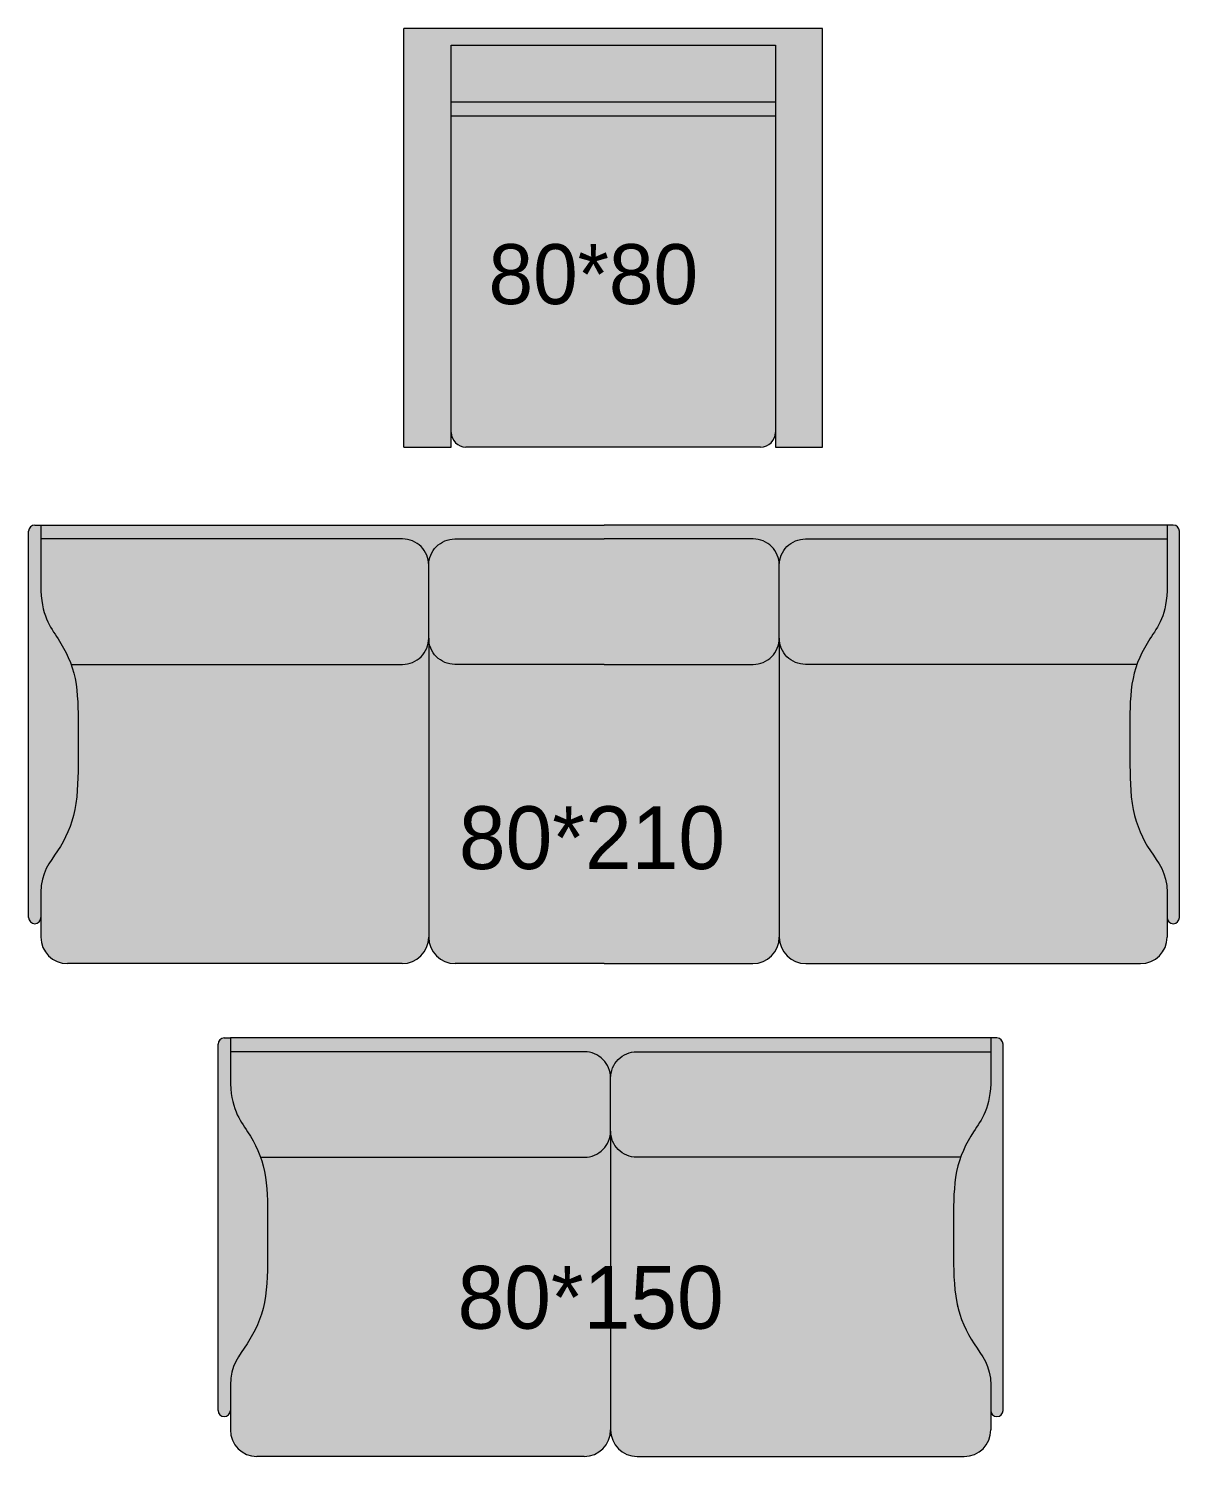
# Model space of a CAD drawing. Header units: millimetres. Extents: x -14819 to 43195, y -10328 to 20814.
# Drawn here: x 33333.5 to 33553.4, y 7501.3 to 7774.2 of the extents above; entities that cross this region are included whole.
import ezdxf

# ---------------------------------------------------------------- set-up
doc = ezdxf.new("R2010")
doc.units = ezdxf.units.MM
doc.layers.add('DV_Furnitures', color=250, linetype='Continuous', lineweight=5)
doc.layers.add('DV_Hatch Living', color=43, linetype='Continuous', lineweight=5)
doc.layers.add('DV_Text block', color=20, linetype='Continuous')
doc.styles.get("Standard").update_dxf_attribs({"font": 'arial.ttf'})

# ---------------------------------------------------------------- blocks, each defined once
blk = doc.blocks.new('*U1064')
at = {"layer": 'DV_Hatch Living', "transparency": 33554579}
h = blk.add_hatch(color=256, dxfattribs=at)
h.dxf.hatch_style = 1
h.paths.add_polyline_path([(30.97, -16.7), (-30.97, -16.7), (-30.97, -77.19, 0.414214), (-28.16, -80), (28.16, -80, 0.414214), (30.97, -77.19)])
h.paths.add_polyline_path([(40, 0), (-40, 0), (-40, -80), (-30.97, -80), (-30.97, -3.2), (30.97, -3.2), (30.97, -80), (40, -80)])
h.paths.add_polyline_path([(30.97, -3.2), (-30.97, -3.2), (-30.97, -14), (30.97, -14)], flags=17)
h.paths.add_polyline_path([(30.97, -14), (-30.97, -14), (-30.97, -16.7), (30.97, -16.7)], flags=17)
at = {"color": 18, "lineweight": 5, "true_color": 0x000000}
for p, q in [((40, 0), (-40, 0)), ((40, -80), (40, 0)), ((-40, -80), (-40, 0)), ((-30.97, -80), (-30.97, -3.2)), ((-30.97, -3.2), (30.97, -3.2)), ((30.97, -3.2), (30.97, -80)), ((-30.97, -14), (30.97, -14)), ((-30.97, -16.7), (30.97, -16.7)), ((-40, -80), (-30.97, -80)), ((28.16, -80), (-28.16, -80)), ((30.97, -80), (40, -80))]:
    blk.add_line(p, q, dxfattribs=at)
for centre, start, end in [((-28.16, -77.19), 180, 270), ((28.16, -77.19), 270, 0)]:
    blk.add_arc(centre, 2.81, start, end, dxfattribs=at)
at = {"layer": 'DV_Text block', "color": 18, "lineweight": 5, "true_color": 0x000000, "insert": (-23.84, -41.21), "char_height": 11.4592, "attachment_point": 1}
blk.add_mtext_dynamic_manual_height_columns('{\\fDM Sans|b0|i0|c0|p2;\\C256;80*80}', width=0.0601, gutter_width=1.25, heights=[0], dxfattribs=at)
blk = doc.blocks.new('*U1062')
at = {"layer": 'DV_Hatch Living', "transparency": 33554579}
h = blk.add_hatch(color=256, dxfattribs=at)
h.dxf.hatch_style = 1
edge = h.paths.add_edge_path()
edge.add_spline(control_points=[(75, -71.21), (75, -46.59), (75, -21.97), (75, -1.17)], knot_values=[2.993759, 2.993759, 2.993759, 2.993759, 5.416888, 5.416888, 5.416888, 5.416888], degree=3, periodic=0)
edge.add_arc((73.83, -1.17), 1.17, 0, 90)
edge.add_line((73.83, 0), (72.66, 0))
edge.add_line((72.66, 0), (72.66, -1.17))
edge.add_spline(control_points=[(72.66, -1.17), (72.66, -1.67), (72.66, -2.17), (72.66, -2.65)], knot_values=[0.076871, 0.076871, 0.076871, 0.076871, 0.125915, 0.125915, 0.125915, 0.125915], degree=3, periodic=0)
edge.add_spline(control_points=[(72.66, -2.65), (72.66, -5.2), (72.66, -7.43), (72.66, -7.7)], knot_values=[0.125915, 0.125915, 0.125915, 0.125915, 0.38234, 0.38234, 0.38234, 0.38234], degree=3, periodic=0)
edge.add_spline(control_points=[(72.66, -7.7), (72.66, -13.48), (69.65, -17.04), (67.52, -21.06), (66.9, -22.8)], knot_values=[0.416399, 0.416399, 0.416399, 0.416399, 0.744757, 0.963765, 0.963765, 0.963765, 0.963765], degree=3, periodic=0)
edge.add_spline(control_points=[(66.9, -22.8), (66.58, -23.67), (65.54, -27.3), (65.54, -34.86), (65.54, -40.18), (65.54, -51.1), (69.21, -58.76), (72.66, -62.63), (72.66, -66.39)], knot_values=[0.963765, 0.963765, 0.963765, 0.963765, 1.073115, 1.401473, 1.72983, 2.058188, 2.386546, 2.714903, 2.714903, 2.714903, 2.714903], degree=3, periodic=0)
edge.add_spline(control_points=[(72.66, -66.39), (72.66, -68), (72.66, -69.6), (72.66, -71.21)], knot_values=[2.714903, 2.714903, 2.714903, 2.714903, 2.87301, 2.87301, 2.87301, 2.87301], degree=3, periodic=0)
edge.add_arc((73.83, -71.21), 1.17, 180, 270)
edge.add_arc((73.83, -71.21), 1.17, 270, 360)
edge = h.paths.add_edge_path()
edge.add_spline(control_points=[(66.05, -49.96), (65.93, -49.28), (65.84, -48.58), (65.77, -47.88)], knot_values=[1.96677, 1.96677, 1.96677, 1.96677, 2.037273, 2.037273, 2.037273, 2.037273], degree=3, periodic=0)
edge.add_spline(control_points=[(65.77, -47.88), (65.72, -47.31), (65.68, -46.74), (65.65, -46.17)], knot_values=[1.909933, 1.909933, 1.909933, 1.909933, 1.96677, 1.96677, 1.96677, 1.96677], degree=3, periodic=0)
edge.add_spline(control_points=[(65.65, -46.17), (65.61, -45.53), (65.59, -44.9), (65.57, -44.28)], knot_values=[1.846297, 1.846297, 1.846297, 1.846297, 1.909933, 1.909933, 1.909933, 1.909933], degree=3, periodic=0)
edge.add_spline(control_points=[(65.57, -44.28), (65.55, -43.35), (65.55, -42.46), (65.55, -41.64)], knot_values=[1.750603, 1.750603, 1.750603, 1.750603, 1.846297, 1.846297, 1.846297, 1.846297], degree=3, periodic=0)
edge.add_spline(control_points=[(65.55, -41.64), (65.54, -41.46), (65.54, -38.52), (65.54, -36.22), (65.54, -32.92), (65.55, -32.27)], knot_values=[1.325215, 1.325215, 1.325215, 1.325215, 1.345988, 1.674346, 1.750603, 1.750603, 1.750603, 1.750603], degree=3, periodic=0)
edge.add_spline(control_points=[(65.55, -32.27), (65.56, -31.59), (65.58, -30.88), (65.61, -30.16)], knot_values=[1.244774, 1.244774, 1.244774, 1.244774, 1.325215, 1.325215, 1.325215, 1.325215], degree=3, periodic=0)
edge.add_spline(control_points=[(65.61, -30.16), (65.64, -29.44), (65.69, -28.7), (65.76, -27.98)], knot_values=[1.164576, 1.164576, 1.164576, 1.164576, 1.244774, 1.244774, 1.244774, 1.244774], degree=3, periodic=0)
edge.add_spline(control_points=[(65.76, -27.98), (65.83, -27.34), (65.91, -26.7), (66.02, -26.08)], knot_values=[1.094115, 1.094115, 1.094115, 1.094115, 1.164576, 1.164576, 1.164576, 1.164576], degree=3, periodic=0)
edge.add_spline(control_points=[(66.02, -26.08), (66.06, -25.89), (66.14, -25.43), (66.25, -24.97), (66.32, -24.7)], knot_values=[1.040919, 1.040919, 1.040919, 1.040919, 1.061919, 1.094115, 1.094115, 1.094115, 1.094115], degree=3, periodic=0)
edge.add_spline(control_points=[(66.32, -24.7), (66.47, -24.1), (66.64, -23.52), (66.84, -22.96)], knot_values=[0.970255, 0.970255, 0.970255, 0.970255, 1.040919, 1.040919, 1.040919, 1.040919], degree=3, periodic=0)
edge.add_line((66.89, -22.8), (5, -22.8))
edge.add_arc((5, -17.8), 5, 180, 270, ccw=False)
edge.add_line((0, -17.8), (0, -74.92))
edge.add_arc((5.08, -74.92), 5.08, 180, 270)
edge.add_line((5.08, -80), (67.58, -80))
edge.add_arc((67.58, -74.92), 5.08, 270, 360)
edge.add_spline(control_points=[(72.66, -74.92), (72.66, -73.06), (72.66, -71.21)], knot_values=[0, 0, 0, 0.105543, 0.105543, 0.105543], degree=2, periodic=0)
edge.add_spline(control_points=[(72.66, -71.21), (72.66, -69.6), (72.66, -68), (72.66, -66.39)], knot_values=[2.714903, 2.714903, 2.714903, 2.714903, 2.87301, 2.87301, 2.87301, 2.87301], degree=3, periodic=0)
edge.add_spline(control_points=[(72.66, -66.39), (72.66, -66.13), (72.65, -65.88), (72.63, -65.64)], knot_values=[2.692272, 2.692272, 2.692272, 2.692272, 2.714903, 2.714903, 2.714903, 2.714903], degree=3, periodic=0)
edge.add_spline(control_points=[(72.63, -65.64), (72.62, -65.45), (72.6, -65.26), (72.58, -65.08)], knot_values=[2.674526, 2.674526, 2.674526, 2.674526, 2.692272, 2.692272, 2.692272, 2.692272], degree=3, periodic=0)
edge.add_spline(control_points=[(72.58, -65.08), (72.55, -64.8), (72.51, -64.54), (72.45, -64.28)], knot_values=[2.64723, 2.64723, 2.64723, 2.64723, 2.674526, 2.674526, 2.674526, 2.674526], degree=3, periodic=0)
edge.add_spline(control_points=[(72.45, -64.28), (72.42, -64.11), (72.38, -63.94), (72.34, -63.77)], knot_values=[2.628993, 2.628993, 2.628993, 2.628993, 2.64723, 2.64723, 2.64723, 2.64723], degree=3, periodic=0)
edge.add_spline(control_points=[(72.34, -63.77), (72.23, -63.37), (72.1, -62.98), (71.96, -62.62)], knot_values=[2.583717, 2.583717, 2.583717, 2.583717, 2.628993, 2.628993, 2.628993, 2.628993], degree=3, periodic=0)
edge.add_spline(control_points=[(71.96, -62.62), (71.87, -62.41), (71.78, -62.21), (71.69, -62.01)], knot_values=[2.557919, 2.557919, 2.557919, 2.557919, 2.583717, 2.583717, 2.583717, 2.583717], degree=3, periodic=0)
edge.add_spline(control_points=[(71.69, -62.01), (71.59, -61.8), (71.48, -61.59), (71.36, -61.38)], knot_values=[2.529473, 2.529473, 2.529473, 2.529473, 2.557919, 2.557919, 2.557919, 2.557919], degree=3, periodic=0)
edge.add_spline(control_points=[(71.36, -61.38), (71.24, -61.15), (71.11, -60.93), (70.97, -60.72)], knot_values=[2.498193, 2.498193, 2.498193, 2.498193, 2.529473, 2.529473, 2.529473, 2.529473], degree=3, periodic=0)
edge.add_spline(control_points=[(70.97, -60.72), (70.67, -60.23), (70.34, -59.76), (70.02, -59.28)], knot_values=[2.427591, 2.427591, 2.427591, 2.427591, 2.498193, 2.498193, 2.498193, 2.498193], degree=3, periodic=0)
edge.add_spline(control_points=[(70.02, -59.28), (69.83, -59.01), (69.57, -58.63), (69.32, -58.24), (69.25, -58.13)], knot_values=[2.370904, 2.370904, 2.370904, 2.370904, 2.411949, 2.427591, 2.427591, 2.427591, 2.427591], degree=3, periodic=0)
edge.add_spline(control_points=[(69.25, -58.13), (68.87, -57.53), (68.5, -56.9), (68.16, -56.25)], knot_values=[2.283934, 2.283934, 2.283934, 2.283934, 2.370904, 2.370904, 2.370904, 2.370904], degree=3, periodic=0)
edge.add_spline(control_points=[(68.16, -56.25), (67.9, -55.75), (67.66, -55.24), (67.43, -54.7)], knot_values=[2.217231, 2.217231, 2.217231, 2.217231, 2.283934, 2.283934, 2.283934, 2.283934], degree=3, periodic=0)
edge.add_spline(control_points=[(67.43, -54.7), (67.24, -54.25), (67.06, -53.79), (66.9, -53.31)], knot_values=[2.160857, 2.160857, 2.160857, 2.160857, 2.217231, 2.217231, 2.217231, 2.217231], degree=3, periodic=0)
edge.add_spline(control_points=[(66.9, -53.31), (66.69, -52.71), (66.51, -52.1), (66.35, -51.45)], knot_values=[2.090401, 2.090401, 2.090401, 2.090401, 2.160857, 2.160857, 2.160857, 2.160857], degree=3, periodic=0)
edge.add_spline(control_points=[(66.35, -51.45), (66.28, -51.16), (66.17, -50.67), (66.08, -50.16), (66.05, -49.96)], knot_values=[2.037273, 2.037273, 2.037273, 2.037273, 2.069486, 2.090401, 2.090401, 2.090401, 2.090401], degree=3, periodic=0)
edge = h.paths.add_edge_path()
edge.add_arc((-5, -17.8), 5, 270, 360, ccw=False)
edge.add_line((-5, -22.8), (-66.9, -22.8))
edge.add_spline(control_points=[(-66.9, -22.8), (-66.88, -22.85), (-66.86, -22.9), (-66.84, -22.96)], knot_values=[0.963765, 0.963765, 0.963765, 0.963765, 0.970255, 0.970255, 0.970255, 0.970255], degree=3, periodic=0)
edge.add_spline(control_points=[(-66.84, -22.96), (-66.64, -23.52), (-66.47, -24.1), (-66.32, -24.7)], knot_values=[0.970255, 0.970255, 0.970255, 0.970255, 1.040919, 1.040919, 1.040919, 1.040919], degree=3, periodic=0)
edge.add_spline(control_points=[(-66.32, -24.7), (-66.25, -24.97), (-66.14, -25.43), (-66.06, -25.89), (-66.02, -26.08)], knot_values=[1.040919, 1.040919, 1.040919, 1.040919, 1.073115, 1.094115, 1.094115, 1.094115, 1.094115], degree=3, periodic=0)
edge.add_spline(control_points=[(-66.02, -26.08), (-65.91, -26.7), (-65.83, -27.33), (-65.76, -27.97)], knot_values=[1.094115, 1.094115, 1.094115, 1.094115, 1.164421, 1.164421, 1.164421, 1.164421], degree=3, periodic=0)
edge.add_spline(control_points=[(-65.76, -27.97), (-65.69, -28.7), (-65.64, -29.44), (-65.61, -30.16)], knot_values=[1.164421, 1.164421, 1.164421, 1.164421, 1.244789, 1.244789, 1.244789, 1.244789], degree=3, periodic=0)
edge.add_spline(control_points=[(-65.61, -30.16), (-65.58, -30.88), (-65.56, -31.59), (-65.55, -32.27)], knot_values=[1.244789, 1.244789, 1.244789, 1.244789, 1.325215, 1.325215, 1.325215, 1.325215], degree=3, periodic=0)
edge.add_spline(control_points=[(-65.55, -32.27), (-65.54, -32.92), (-65.54, -36.22), (-65.54, -38.52), (-65.54, -41.46), (-65.55, -41.64)], knot_values=[1.325215, 1.325215, 1.325215, 1.325215, 1.401473, 1.72983, 1.750603, 1.750603, 1.750603, 1.750603], degree=3, periodic=0)
edge.add_spline(control_points=[(-65.55, -41.64), (-65.55, -42.46), (-65.55, -43.35), (-65.57, -44.28)], knot_values=[1.750603, 1.750603, 1.750603, 1.750603, 1.846297, 1.846297, 1.846297, 1.846297], degree=3, periodic=0)
edge.add_spline(control_points=[(-65.57, -44.28), (-65.59, -44.9), (-65.61, -45.53), (-65.65, -46.17)], knot_values=[1.846297, 1.846297, 1.846297, 1.846297, 1.909933, 1.909933, 1.909933, 1.909933], degree=3, periodic=0)
edge.add_spline(control_points=[(-65.65, -46.17), (-65.68, -46.74), (-65.72, -47.31), (-65.77, -47.88)], knot_values=[1.909933, 1.909933, 1.909933, 1.909933, 1.966799, 1.966799, 1.966799, 1.966799], degree=3, periodic=0)
edge.add_spline(control_points=[(-65.77, -47.88), (-65.84, -48.58), (-65.93, -49.28), (-66.05, -49.96)], knot_values=[1.966799, 1.966799, 1.966799, 1.966799, 2.037273, 2.037273, 2.037273, 2.037273], degree=3, periodic=0)
edge.add_spline(control_points=[(-66.05, -49.96), (-66.08, -50.16), (-66.17, -50.67), (-66.28, -51.16), (-66.35, -51.45)], knot_values=[2.037273, 2.037273, 2.037273, 2.037273, 2.058188, 2.090401, 2.090401, 2.090401, 2.090401], degree=3, periodic=0)
edge.add_spline(control_points=[(-66.35, -51.45), (-66.51, -52.1), (-66.69, -52.71), (-66.9, -53.31)], knot_values=[2.090401, 2.090401, 2.090401, 2.090401, 2.160857, 2.160857, 2.160857, 2.160857], degree=3, periodic=0)
edge.add_spline(control_points=[(-66.9, -53.31), (-67.06, -53.79), (-67.24, -54.25), (-67.43, -54.7)], knot_values=[2.160857, 2.160857, 2.160857, 2.160857, 2.217231, 2.217231, 2.217231, 2.217231], degree=3, periodic=0)
edge.add_spline(control_points=[(-67.43, -54.7), (-67.66, -55.24), (-67.9, -55.75), (-68.16, -56.25)], knot_values=[2.217231, 2.217231, 2.217231, 2.217231, 2.283934, 2.283934, 2.283934, 2.283934], degree=3, periodic=0)
edge.add_spline(control_points=[(-68.16, -56.25), (-68.5, -56.9), (-68.87, -57.53), (-69.25, -58.13)], knot_values=[2.283934, 2.283934, 2.283934, 2.283934, 2.370904, 2.370904, 2.370904, 2.370904], degree=3, periodic=0)
edge.add_spline(control_points=[(-69.25, -58.13), (-69.32, -58.24), (-69.57, -58.63), (-69.83, -59.01), (-70.02, -59.28)], knot_values=[2.370904, 2.370904, 2.370904, 2.370904, 2.386546, 2.42759, 2.42759, 2.42759, 2.42759], degree=3, periodic=0)
edge.add_spline(control_points=[(-70.02, -59.28), (-70.34, -59.76), (-70.67, -60.23), (-70.97, -60.72)], knot_values=[2.42759, 2.42759, 2.42759, 2.42759, 2.498193, 2.498193, 2.498193, 2.498193], degree=3, periodic=0)
edge.add_spline(control_points=[(-70.97, -60.72), (-71.11, -60.93), (-71.24, -61.15), (-71.36, -61.38)], knot_values=[2.498193, 2.498193, 2.498193, 2.498193, 2.529473, 2.529473, 2.529473, 2.529473], degree=3, periodic=0)
edge.add_spline(control_points=[(-71.36, -61.38), (-71.48, -61.59), (-71.59, -61.8), (-71.69, -62.01)], knot_values=[2.529473, 2.529473, 2.529473, 2.529473, 2.557919, 2.557919, 2.557919, 2.557919], degree=3, periodic=0)
edge.add_spline(control_points=[(-71.69, -62.01), (-71.78, -62.21), (-71.87, -62.41), (-71.96, -62.62)], knot_values=[2.557919, 2.557919, 2.557919, 2.557919, 2.583717, 2.583717, 2.583717, 2.583717], degree=3, periodic=0)
edge.add_spline(control_points=[(-71.96, -62.62), (-72.1, -62.98), (-72.23, -63.37), (-72.34, -63.77)], knot_values=[2.583717, 2.583717, 2.583717, 2.583717, 2.628993, 2.628993, 2.628993, 2.628993], degree=3, periodic=0)
edge.add_spline(control_points=[(-72.34, -63.77), (-72.38, -63.94), (-72.42, -64.11), (-72.45, -64.28)], knot_values=[2.628993, 2.628993, 2.628993, 2.628993, 2.64723, 2.64723, 2.64723, 2.64723], degree=3, periodic=0)
edge.add_spline(control_points=[(-72.45, -64.28), (-72.51, -64.54), (-72.55, -64.8), (-72.58, -65.08)], knot_values=[2.64723, 2.64723, 2.64723, 2.64723, 2.674526, 2.674526, 2.674526, 2.674526], degree=3, periodic=0)
edge.add_spline(control_points=[(-72.58, -65.08), (-72.6, -65.26), (-72.62, -65.45), (-72.63, -65.64)], knot_values=[2.674526, 2.674526, 2.674526, 2.674526, 2.692272, 2.692272, 2.692272, 2.692272], degree=3, periodic=0)
edge.add_spline(control_points=[(-72.63, -65.64), (-72.65, -65.88), (-72.66, -66.13), (-72.66, -66.39)], knot_values=[2.692272, 2.692272, 2.692272, 2.692272, 2.714903, 2.714903, 2.714903, 2.714903], degree=3, periodic=0)
edge.add_spline(control_points=[(-72.66, -66.39), (-72.66, -68), (-72.66, -69.6), (-72.66, -71.21)], knot_values=[2.714903, 2.714903, 2.714903, 2.714903, 2.87301, 2.87301, 2.87301, 2.87301], degree=3, periodic=0)
edge.add_spline(control_points=[(-72.66, -71.21), (-72.66, -73.06), (-72.66, -74.92)], knot_values=[0, 0, 0, 0.105543, 0.105543, 0.105543], degree=2, periodic=0)
edge.add_arc((-67.58, -74.92), 5.08, 180, 270)
edge.add_spline(control_points=[(-67.58, -80), (-52.46, -80), (-5.08, -80)], knot_values=[0.367342, 0.367342, 0.367342, 3.571721, 3.571721, 3.571721], degree=2, periodic=0)
edge.add_arc((-5.08, -74.92), 5.08, 270, 360)
edge.add_line((0, -74.92), (0, -17.8))
edge = h.paths.add_edge_path()
edge.add_spline(control_points=[(-65.55, -41.64), (-65.54, -41.46), (-65.54, -38.52), (-65.54, -36.22), (-65.54, -32.92), (-65.55, -32.27)], knot_values=[1.325215, 1.325215, 1.325215, 1.325215, 1.345988, 1.674346, 1.750603, 1.750603, 1.750603, 1.750603], degree=3, periodic=0)
edge.add_spline(control_points=[(-65.55, -32.27), (-65.56, -31.59), (-65.58, -30.88), (-65.61, -30.16)], knot_values=[1.244789, 1.244789, 1.244789, 1.244789, 1.325215, 1.325215, 1.325215, 1.325215], degree=3, periodic=0)
edge.add_spline(control_points=[(-65.61, -30.16), (-65.64, -29.44), (-65.69, -28.7), (-65.76, -27.97)], knot_values=[1.164421, 1.164421, 1.164421, 1.164421, 1.244789, 1.244789, 1.244789, 1.244789], degree=3, periodic=0)
edge.add_spline(control_points=[(-65.76, -27.97), (-65.83, -27.33), (-65.91, -26.7), (-66.02, -26.08)], knot_values=[1.094115, 1.094115, 1.094115, 1.094115, 1.164421, 1.164421, 1.164421, 1.164421], degree=3, periodic=0)
edge.add_spline(control_points=[(-66.02, -26.08), (-66.06, -25.89), (-66.14, -25.43), (-66.25, -24.97), (-66.32, -24.7)], knot_values=[1.040919, 1.040919, 1.040919, 1.040919, 1.061919, 1.094115, 1.094115, 1.094115, 1.094115], degree=3, periodic=0)
edge.add_spline(control_points=[(-66.32, -24.7), (-66.47, -24.1), (-66.64, -23.52), (-66.84, -22.96)], knot_values=[0.970255, 0.970255, 0.970255, 0.970255, 1.040919, 1.040919, 1.040919, 1.040919], degree=3, periodic=0)
edge.add_spline(control_points=[(-66.84, -22.96), (-66.86, -22.9), (-66.88, -22.85), (-66.9, -22.8)], knot_values=[0.963765, 0.963765, 0.963765, 0.963765, 0.970255, 0.970255, 0.970255, 0.970255], degree=3, periodic=0)
edge.add_spline(control_points=[(-66.9, -22.8), (-67.06, -22.35), (-67.23, -21.91), (-67.42, -21.48)], knot_values=[0.907363, 0.907363, 0.907363, 0.907363, 0.963765, 0.963765, 0.963765, 0.963765], degree=3, periodic=0)
edge.add_spline(control_points=[(-67.42, -21.48), (-67.66, -20.95), (-67.91, -20.43), (-68.18, -19.92)], knot_values=[0.838193, 0.838193, 0.838193, 0.838193, 0.907363, 0.907363, 0.907363, 0.907363], degree=3, periodic=0)
edge.add_spline(control_points=[(-68.18, -19.92), (-68.46, -19.4), (-68.75, -18.89), (-69.07, -18.39)], knot_values=[0.767089, 0.767089, 0.767089, 0.767089, 0.838193, 0.838193, 0.838193, 0.838193], degree=3, periodic=0)
edge.add_spline(control_points=[(-69.07, -18.39), (-69.16, -18.23), (-69.51, -17.69), (-69.87, -17.16), (-70.12, -16.76)], knot_values=[0.690082, 0.690082, 0.690082, 0.690082, 0.712414, 0.767089, 0.767089, 0.767089, 0.767089], degree=3, periodic=0)
edge.add_spline(control_points=[(-70.12, -16.76), (-70.26, -16.56), (-70.39, -16.35), (-70.52, -16.14)], knot_values=[0.661608, 0.661608, 0.661608, 0.661608, 0.690082, 0.690082, 0.690082, 0.690082], degree=3, periodic=0)
edge.add_spline(control_points=[(-70.52, -16.14), (-70.7, -15.85), (-70.88, -15.54), (-71.05, -15.22)], knot_values=[0.62247, 0.62247, 0.62247, 0.62247, 0.661608, 0.661608, 0.661608, 0.661608], degree=3, periodic=0)
edge.add_spline(control_points=[(-71.05, -15.22), (-71.18, -14.96), (-71.31, -14.7), (-71.44, -14.42)], knot_values=[0.59166, 0.59166, 0.59166, 0.59166, 0.62247, 0.62247, 0.62247, 0.62247], degree=3, periodic=0)
edge.add_spline(control_points=[(-71.44, -14.42), (-71.59, -14.08), (-71.73, -13.71), (-71.87, -13.32)], knot_values=[0.553611, 0.553611, 0.553611, 0.553611, 0.59166, 0.59166, 0.59166, 0.59166], degree=3, periodic=0)
edge.add_spline(control_points=[(-71.87, -13.32), (-71.98, -12.98), (-72.08, -12.63), (-72.17, -12.26)], knot_values=[0.521574, 0.521574, 0.521574, 0.521574, 0.553611, 0.553611, 0.553611, 0.553611], degree=3, periodic=0)
edge.add_spline(control_points=[(-72.17, -12.26), (-72.37, -11.44), (-72.52, -10.51), (-72.6, -9.43)], knot_values=[0.451461, 0.451461, 0.451461, 0.451461, 0.521574, 0.521574, 0.521574, 0.521574], degree=3, periodic=0)
edge.add_spline(control_points=[(-72.6, -9.43), (-72.64, -8.89), (-72.66, -8.32), (-72.66, -7.7)], knot_values=[0.416399, 0.416399, 0.416399, 0.416399, 0.451461, 0.451461, 0.451461, 0.451461], degree=3, periodic=0)
edge.add_spline(control_points=[(-72.66, -7.7), (-72.66, -7.49), (-72.66, -6.08), (-72.66, -4.25)], knot_values=[0.181686, 0.181686, 0.181686, 0.181686, 0.382339, 0.382339, 0.382339, 0.382339], degree=3, periodic=0)
edge.add_spline(control_points=[(-72.66, -4.25), (-72.66, -3.75), (-72.66, -3.21), (-72.66, -2.65)], knot_values=[0.125915, 0.125915, 0.125915, 0.125915, 0.181686, 0.181686, 0.181686, 0.181686], degree=3, periodic=0)
edge.add_spline(control_points=[(-72.66, -2.65), (-72.66, -2.29), (-72.66, -1.92), (-72.66, -1.55)], knot_values=[0.089168, 0.089168, 0.089168, 0.089168, 0.125915, 0.125915, 0.125915, 0.125915], degree=3, periodic=0)
edge.add_spline(control_points=[(-72.66, -1.55), (-72.66, -1.42), (-72.66, -1.3), (-72.66, -1.17)], knot_values=[0.076871, 0.076871, 0.076871, 0.076871, 0.089168, 0.089168, 0.089168, 0.089168], degree=3, periodic=0)
edge.add_line((-72.66, -1.17), (-72.66, 0))
edge.add_line((-72.66, 0), (-73.83, 0))
edge.add_arc((-73.83, -1.17), 1.17, 90, 180)
edge.add_spline(control_points=[(-75, -1.17), (-75, -21.97), (-75, -46.59), (-75, -71.21)], knot_values=[2.993759, 2.993759, 2.993759, 2.993759, 5.416888, 5.416888, 5.416888, 5.416888], degree=3, periodic=0)
edge.add_arc((-73.83, -71.21), 1.17, 180, 270)
edge.add_arc((-73.83, -71.21), 1.17, 270, 360)
edge.add_spline(control_points=[(-72.66, -71.21), (-72.66, -69.6), (-72.66, -68), (-72.66, -66.39)], knot_values=[2.714903, 2.714903, 2.714903, 2.714903, 2.87301, 2.87301, 2.87301, 2.87301], degree=3, periodic=0)
edge.add_spline(control_points=[(-72.66, -66.39), (-72.66, -66.13), (-72.65, -65.88), (-72.63, -65.64)], knot_values=[2.692272, 2.692272, 2.692272, 2.692272, 2.714903, 2.714903, 2.714903, 2.714903], degree=3, periodic=0)
edge.add_spline(control_points=[(-72.63, -65.64), (-72.62, -65.45), (-72.6, -65.26), (-72.58, -65.08)], knot_values=[2.674526, 2.674526, 2.674526, 2.674526, 2.692272, 2.692272, 2.692272, 2.692272], degree=3, periodic=0)
edge.add_spline(control_points=[(-72.58, -65.08), (-72.55, -64.8), (-72.51, -64.54), (-72.45, -64.28)], knot_values=[2.64723, 2.64723, 2.64723, 2.64723, 2.674526, 2.674526, 2.674526, 2.674526], degree=3, periodic=0)
edge.add_spline(control_points=[(-72.45, -64.28), (-72.42, -64.11), (-72.38, -63.94), (-72.34, -63.77)], knot_values=[2.628993, 2.628993, 2.628993, 2.628993, 2.64723, 2.64723, 2.64723, 2.64723], degree=3, periodic=0)
edge.add_spline(control_points=[(-72.34, -63.77), (-72.23, -63.37), (-72.1, -62.98), (-71.96, -62.62)], knot_values=[2.583717, 2.583717, 2.583717, 2.583717, 2.628993, 2.628993, 2.628993, 2.628993], degree=3, periodic=0)
edge.add_spline(control_points=[(-71.96, -62.62), (-71.87, -62.41), (-71.78, -62.21), (-71.69, -62.01)], knot_values=[2.557919, 2.557919, 2.557919, 2.557919, 2.583717, 2.583717, 2.583717, 2.583717], degree=3, periodic=0)
edge.add_spline(control_points=[(-71.69, -62.01), (-71.59, -61.8), (-71.48, -61.59), (-71.36, -61.38)], knot_values=[2.529473, 2.529473, 2.529473, 2.529473, 2.557919, 2.557919, 2.557919, 2.557919], degree=3, periodic=0)
edge.add_spline(control_points=[(-71.36, -61.38), (-71.24, -61.15), (-71.11, -60.93), (-70.97, -60.72)], knot_values=[2.498193, 2.498193, 2.498193, 2.498193, 2.529473, 2.529473, 2.529473, 2.529473], degree=3, periodic=0)
edge.add_spline(control_points=[(-70.97, -60.72), (-70.67, -60.23), (-70.34, -59.76), (-70.02, -59.28)], knot_values=[2.42759, 2.42759, 2.42759, 2.42759, 2.498193, 2.498193, 2.498193, 2.498193], degree=3, periodic=0)
edge.add_spline(control_points=[(-70.02, -59.28), (-69.83, -59.01), (-69.57, -58.63), (-69.32, -58.24), (-69.25, -58.13)], knot_values=[2.370904, 2.370904, 2.370904, 2.370904, 2.411949, 2.42759, 2.42759, 2.42759, 2.42759], degree=3, periodic=0)
edge.add_spline(control_points=[(-69.25, -58.13), (-68.87, -57.53), (-68.5, -56.9), (-68.16, -56.25)], knot_values=[2.283934, 2.283934, 2.283934, 2.283934, 2.370904, 2.370904, 2.370904, 2.370904], degree=3, periodic=0)
edge.add_spline(control_points=[(-68.16, -56.25), (-67.9, -55.75), (-67.66, -55.24), (-67.43, -54.7)], knot_values=[2.217231, 2.217231, 2.217231, 2.217231, 2.283934, 2.283934, 2.283934, 2.283934], degree=3, periodic=0)
edge.add_spline(control_points=[(-67.43, -54.7), (-67.24, -54.25), (-67.06, -53.79), (-66.9, -53.31)], knot_values=[2.160857, 2.160857, 2.160857, 2.160857, 2.217231, 2.217231, 2.217231, 2.217231], degree=3, periodic=0)
edge.add_spline(control_points=[(-66.9, -53.31), (-66.69, -52.71), (-66.51, -52.1), (-66.35, -51.45)], knot_values=[2.090401, 2.090401, 2.090401, 2.090401, 2.160857, 2.160857, 2.160857, 2.160857], degree=3, periodic=0)
edge.add_spline(control_points=[(-66.35, -51.45), (-66.28, -51.16), (-66.17, -50.67), (-66.08, -50.16), (-66.05, -49.96)], knot_values=[2.037273, 2.037273, 2.037273, 2.037273, 2.069486, 2.090401, 2.090401, 2.090401, 2.090401], degree=3, periodic=0)
edge.add_spline(control_points=[(-66.05, -49.96), (-65.93, -49.28), (-65.84, -48.58), (-65.77, -47.88)], knot_values=[1.966799, 1.966799, 1.966799, 1.966799, 2.037273, 2.037273, 2.037273, 2.037273], degree=3, periodic=0)
edge.add_spline(control_points=[(-65.77, -47.88), (-65.72, -47.31), (-65.68, -46.74), (-65.65, -46.17)], knot_values=[1.909933, 1.909933, 1.909933, 1.909933, 1.966799, 1.966799, 1.966799, 1.966799], degree=3, periodic=0)
edge.add_spline(control_points=[(-65.65, -46.17), (-65.61, -45.53), (-65.59, -44.9), (-65.57, -44.28)], knot_values=[1.846297, 1.846297, 1.846297, 1.846297, 1.909933, 1.909933, 1.909933, 1.909933], degree=3, periodic=0)
edge.add_spline(control_points=[(-65.57, -44.28), (-65.55, -43.35), (-65.55, -42.46), (-65.55, -41.64)], knot_values=[1.750603, 1.750603, 1.750603, 1.750603, 1.846297, 1.846297, 1.846297, 1.846297], degree=3, periodic=0)
edge = h.paths.add_edge_path()
edge.add_arc((-5, -7.65), 5, 0, 90)
edge.add_line((-5, -2.65), (-72.66, -2.65))
edge.add_spline(control_points=[(-72.66, -2.65), (-72.66, -5.2), (-72.66, -7.43), (-72.66, -7.7)], knot_values=[0.125915, 0.125915, 0.125915, 0.125915, 0.38234, 0.38234, 0.38234, 0.38234], degree=3, periodic=0)
edge.add_spline(control_points=[(-72.66, -7.7), (-72.66, -13.48), (-69.65, -17.04), (-67.52, -21.06), (-66.9, -22.8)], knot_values=[0.416399, 0.416399, 0.416399, 0.416399, 0.744757, 0.963765, 0.963765, 0.963765, 0.963765], degree=3, periodic=0)
edge.add_line((-66.9, -22.8), (-5, -22.8))
edge.add_arc((-5, -17.8), 5, 270, 360)
edge.add_line((0, -17.8), (0, -7.65))
h = blk.add_hatch(color=256, dxfattribs=at)
h.dxf.hatch_style = 1
edge = h.paths.add_edge_path()
edge.add_spline(control_points=[(66.9, -22.8), (67.52, -21.06), (69.65, -17.04), (72.66, -13.48), (72.66, -7.7)], knot_values=[0.416399, 0.416399, 0.416399, 0.416399, 0.635408, 0.963765, 0.963765, 0.963765, 0.963765], degree=3, periodic=0)
edge.add_spline(control_points=[(72.66, -7.7), (72.66, -7.43), (72.66, -5.2), (72.66, -2.65)], knot_values=[0.125915, 0.125915, 0.125915, 0.125915, 0.38234, 0.38234, 0.38234, 0.38234], degree=3, periodic=0)
edge.add_line((72.66, -2.65), (5, -2.65))
edge.add_arc((5, -7.65), 5, 90, 180)
edge.add_line((0, -7.65), (0, -17.8))
edge.add_arc((5, -17.8), 5, 180, 270)
edge.add_line((5, -22.8), (66.9, -22.8))
edge = h.paths.add_edge_path()
edge.add_spline(control_points=[(72.66, -1.55), (72.66, -1.42), (72.66, -1.3), (72.66, -1.17)], knot_values=[0.076871, 0.076871, 0.076871, 0.076871, 0.089168, 0.089168, 0.089168, 0.089168], degree=3, periodic=0)
edge.add_line((72.66, -1.17), (72.66, 0))
edge.add_line((72.66, 0), (-72.66, 0))
edge.add_line((-72.66, 0), (-72.66, -1.17))
edge.add_spline(control_points=[(-72.66, -1.17), (-72.66, -1.67), (-72.66, -2.17), (-72.66, -2.65)], knot_values=[0.076871, 0.076871, 0.076871, 0.076871, 0.125915, 0.125915, 0.125915, 0.125915], degree=3, periodic=0)
edge.add_line((-72.66, -2.65), (-5, -2.65))
edge.add_arc((-5, -7.65), 5, 0, 90, ccw=False)
edge.add_arc((5, -7.65), 5, 90, 180, ccw=False)
edge.add_line((5, -2.65), (72.66, -2.65))
edge.add_spline(control_points=[(72.66, -2.65), (72.66, -2.29), (72.66, -1.92), (72.66, -1.55)], knot_values=[0.089168, 0.089168, 0.089168, 0.089168, 0.125915, 0.125915, 0.125915, 0.125915], degree=3, periodic=0)
at = {"color": 18, "lineweight": 5, "true_color": 0x000000}
for p, q in [((0, -17.8), (0, -74.92)), ((0, -17.8), (0, -74.92)), ((5.08, -80), (67.58, -80))]:
    blk.add_line(p, q, dxfattribs=at)
for points in [[(-73.83, 0), (-72.66, 0), (-72.66, -1.17)], [(72.66, 0), (-72.66, 0)], [(73.83, 0), (72.66, 0), (72.66, -1.17)]]:
    blk.add_lwpolyline(points, dxfattribs=at)
for points in [[(-66.9, -22.8), (-5, -22.8, 0.414214), (0, -17.8), (0, -7.65, 0.414214), (-5, -2.65), (-72.66, -2.65)], [(66.9, -22.8), (5, -22.8, -0.414214), (0, -17.8), (0, -7.65, -0.414214), (5, -2.65), (72.66, -2.65)]]:
    blk.add_lwpolyline(points, format="xyb", dxfattribs=at)
for centre, radius, start, end in [((-73.83, -1.17), 1.17, 90, 180), ((73.83, -1.17), 1.17, 360, 90), ((-73.83, -71.21), 1.17, 180, 270), ((-73.83, -71.21), 1.17, 270, 0), ((73.83, -71.21), 1.17, 180, 270), ((73.83, -71.21), 1.17, 270, 360), ((-67.58, -74.92), 5.08, 180, 270), ((-5.08, -74.92), 5.08, 270, 0), ((5.08, -74.92), 5.08, 180, 270), ((67.58, -74.92), 5.08, 270, 0)]:
    blk.add_arc(centre, radius, start, end, dxfattribs=at)
for points, degree in [([(-75, -71.21), (-75, -46.59), (-75, -21.97), (-75, -1.17)], 3), ([(-72.66, -1.17), (-72.66, -4.62), (-72.66, -8.07), (-72.66, -7.7)], 3), ([(72.66, -1.17), (72.66, -4.62), (72.66, -8.07), (72.66, -7.7)], 3), ([(75, -71.21), (75, -46.59), (75, -21.97), (75, -1.17)], 3), ([(-72.66, -7.7), (-72.66, -13.48), (-69.05, -17.76), (-65.54, -25.14), (-65.54, -34.86), (-65.54, -40.18), (-65.54, -51.1), (-69.21, -58.76), (-72.66, -62.63), (-72.66, -66.39)], 3), ([(72.66, -7.7), (72.66, -13.48), (69.05, -17.76), (65.54, -25.14), (65.54, -34.86), (65.54, -40.18), (65.54, -51.1), (69.21, -58.76), (72.66, -62.63), (72.66, -66.39)], 3), ([(66.2, -50.78), (66.25, -51.01), (66.3, -51.23), (66.35, -51.45)], 3), ([(-72.66, -66.39), (-72.66, -68), (-72.66, -69.6), (-72.66, -71.21)], 3), ([(72.66, -66.39), (72.66, -68), (72.66, -69.6), (72.66, -71.21)], 3), ([(-72.66, -71.21), (-72.66, -73.06), (-72.66, -74.92)], 2), ([(72.66, -71.21), (72.66, -73.06), (72.66, -74.92)], 2), ([(-5.08, -80), (-52.46, -80), (-67.58, -80)], 2)]:
    blk.add_open_spline(points, degree=degree, dxfattribs=at)
at = {"layer": 'DV_Text block', "color": 18, "lineweight": 5, "true_color": 0x000000, "insert": (-29.25, -43.58), "char_height": 12, "attachment_point": 1}
blk.add_mtext_dynamic_manual_height_columns('{\\fDM Sans|b0|i0|c0|p2;\\C256;80*150}', width=66.9367, gutter_width=1.25, heights=[0], dxfattribs=at)
blk = doc.blocks.new('*U1052')
at = {"layer": 'DV_Hatch Living', "transparency": 33554579}
h = blk.add_hatch(color=256, dxfattribs=at)
h.dxf.hatch_style = 1
edge = h.paths.add_edge_path()
edge.add_spline(control_points=[(107.61, -70.21), (107.61, -66.45), (104.17, -62.58), (100.5, -54.92), (100.5, -44), (100.5, -38.68), (100.5, -31.12), (101.54, -27.49), (101.85, -26.62)], knot_values=[0.963765, 0.963765, 0.963765, 0.963765, 1.292123, 1.620481, 1.948839, 2.277196, 2.605554, 2.714903, 2.714903, 2.714903, 2.714903], degree=3, periodic=0)
edge.add_line((101.85, -26.62), (38.5, -26.62))
edge.add_arc((38.5, -21.62), 5, 180, 270, ccw=False)
edge.add_line((33.5, -21.62), (33.5, -78.74))
edge.add_arc((38.58, -78.74), 5.08, 180, 270)
edge.add_line((38.58, -83.82), (102.53, -83.82))
edge.add_arc((102.53, -78.74), 5.08, 270, 360)
edge.add_spline(control_points=[(107.61, -78.74), (107.61, -76.88), (107.61, -75.03)], knot_values=[0, 0, 0, 0.105543, 0.105543, 0.105543], degree=2, periodic=0)
edge.add_spline(control_points=[(107.61, -75.03), (107.61, -73.42), (107.61, -71.82), (107.61, -70.21)], knot_values=[2.714903, 2.714903, 2.714903, 2.714903, 2.87301, 2.87301, 2.87301, 2.87301], degree=3, periodic=0)
edge = h.paths.add_edge_path()
edge.add_arc((28.5, -21.62), 5, -90, 0, ccw=False)
edge.add_line((28.5, -26.62), (0, -26.62))
edge.add_line((0, -26.62), (-28.5, -26.62))
edge.add_arc((-28.5, -21.62), 5, 180, 270, ccw=False)
edge.add_line((-33.5, -21.62), (-33.5, -78.74))
edge.add_arc((-28.42, -78.74), 5.08, 180, 270)
edge.add_spline(control_points=[(-28.42, -83.82), (-23.13, -83.82), (0, -83.82)], knot_values=[1.453728, 1.453728, 1.453728, 3.571721, 3.571721, 3.571721], degree=2, periodic=0)
edge.add_spline(control_points=[(0, -83.82), (23.13, -83.82), (28.42, -83.82)], knot_values=[1.453728, 1.453728, 1.453728, 3.571721, 3.571721, 3.571721], degree=2, periodic=0)
edge.add_arc((28.42, -78.74), 5.08, 270, 360)
edge.add_line((33.5, -78.74), (33.5, -21.62))
edge = h.paths.add_edge_path()
edge.add_spline(control_points=[(-107.61, -70.21), (-107.61, -66.45), (-104.17, -62.58), (-100.5, -54.92), (-100.5, -44), (-100.5, -38.68), (-100.5, -31.12), (-101.54, -27.49), (-101.85, -26.62)], knot_values=[0.963765, 0.963765, 0.963765, 0.963765, 1.292123, 1.620481, 1.948839, 2.277196, 2.605554, 2.714903, 2.714903, 2.714903, 2.714903], degree=3, periodic=0)
edge.add_spline(control_points=[(-101.85, -26.62), (-102.48, -24.88), (-104.6, -20.86), (-107.61, -17.3), (-107.61, -11.52)], knot_values=[0.416399, 0.416399, 0.416399, 0.416399, 0.635408, 0.963765, 0.963765, 0.963765, 0.963765], degree=3, periodic=0)
edge.add_spline(control_points=[(-107.61, -11.52), (-107.61, -8.57), (-107.61, -5.61), (-107.61, -2.65)], knot_values=[0.125538, 0.125538, 0.125538, 0.125538, 0.416399, 0.416399, 0.416399, 0.416399], degree=3, periodic=0)
edge.add_spline(control_points=[(-107.61, -2.65), (-107.61, -2.16), (-107.61, -1.67), (-107.61, -1.17)], knot_values=[0.076871, 0.076871, 0.076871, 0.076871, 0.125538, 0.125538, 0.125538, 0.125538], degree=3, periodic=0)
edge.add_line((-107.61, -1.17), (-107.61, 0))
edge.add_line((-107.61, 0), (-108.78, 0))
edge.add_arc((-108.78, -1.17), 1.17, 90, 180)
edge.add_spline(control_points=[(-109.96, -1.17), (-109.96, -25.79), (-109.96, -50.41), (-109.96, -75.03)], knot_values=[2.993759, 2.993759, 2.993759, 2.993759, 5.416888, 5.416888, 5.416888, 5.416888], degree=3, periodic=0)
edge.add_arc((-108.78, -75.03), 1.17, 180, 270)
edge.add_arc((-108.78, -75.03), 1.17, 270, 360)
edge.add_spline(control_points=[(-107.61, -75.03), (-107.61, -73.42), (-107.61, -71.82), (-107.61, -70.21)], knot_values=[2.714903, 2.714903, 2.714903, 2.714903, 2.87301, 2.87301, 2.87301, 2.87301], degree=3, periodic=0)
edge = h.paths.add_edge_path()
edge.add_spline(control_points=[(109.96, -75.03), (109.96, -50.41), (109.96, -25.79), (109.96, -1.17)], knot_values=[2.993759, 2.993759, 2.993759, 2.993759, 5.416888, 5.416888, 5.416888, 5.416888], degree=3, periodic=0)
edge.add_arc((108.78, -1.17), 1.17, 0, 90)
edge.add_line((108.78, 0), (107.61, 0))
edge.add_line((107.61, 0), (107.61, -1.17))
edge.add_spline(control_points=[(107.61, -1.17), (107.61, -1.67), (107.61, -2.16), (107.61, -2.65)], knot_values=[0.076871, 0.076871, 0.076871, 0.076871, 0.125538, 0.125538, 0.125538, 0.125538], degree=3, periodic=0)
edge.add_spline(control_points=[(107.61, -2.65), (107.61, -5.61), (107.61, -8.57), (107.61, -11.52)], knot_values=[0.125538, 0.125538, 0.125538, 0.125538, 0.416399, 0.416399, 0.416399, 0.416399], degree=3, periodic=0)
edge.add_spline(control_points=[(107.61, -11.52), (107.61, -17.3), (104.6, -20.86), (102.48, -24.88), (101.85, -26.62)], knot_values=[0.416399, 0.416399, 0.416399, 0.416399, 0.744757, 0.963765, 0.963765, 0.963765, 0.963765], degree=3, periodic=0)
edge.add_spline(control_points=[(101.85, -26.62), (101.54, -27.49), (100.5, -31.12), (100.5, -38.68), (100.5, -44), (100.5, -54.92), (104.17, -62.58), (107.61, -66.45), (107.61, -70.21)], knot_values=[0.963765, 0.963765, 0.963765, 0.963765, 1.073115, 1.401473, 1.72983, 2.058188, 2.386546, 2.714903, 2.714903, 2.714903, 2.714903], degree=3, periodic=0)
edge.add_spline(control_points=[(107.61, -70.21), (107.61, -71.82), (107.61, -73.42), (107.61, -75.03)], knot_values=[2.714903, 2.714903, 2.714903, 2.714903, 2.87301, 2.87301, 2.87301, 2.87301], degree=3, periodic=0)
edge.add_arc((108.78, -75.03), 1.17, 180, 270)
edge.add_arc((108.78, -75.03), 1.17, 270, 360)
h = blk.add_hatch(color=256, dxfattribs=at)
h.dxf.hatch_style = 1
h.paths.add_polyline_path([(0, -26.62), (28.5, -26.62, 0.414214), (33.5, -21.62), (33.5, -7.65, 0.414214), (28.5, -2.65), (0, -2.65), (-28.5, -2.65, 0.414214), (-33.5, -7.65), (-33.5, -21.62, 0.414214), (-28.5, -26.62)])
edge = h.paths.add_edge_path()
edge.add_line((-107.61, 0), (-107.61, -1.17))
edge.add_spline(control_points=[(-107.61, -1.17), (-107.61, -1.67), (-107.61, -2.16), (-107.61, -2.65)], knot_values=[0.076871, 0.076871, 0.076871, 0.076871, 0.125538, 0.125538, 0.125538, 0.125538], degree=3, periodic=0)
edge.add_line((-107.61, -2.65), (-38.5, -2.65))
edge.add_arc((-38.5, -7.65), 5, 0, 90, ccw=False)
edge.add_arc((-28.5, -7.65), 5, 90, 180, ccw=False)
edge.add_line((-28.5, -2.65), (0, -2.65))
edge.add_line((0, -2.65), (28.5, -2.65))
edge.add_arc((28.5, -7.65), 5, 0, 90, ccw=False)
edge.add_arc((38.5, -7.65), 5, 90, 180, ccw=False)
edge.add_line((38.5, -2.65), (107.61, -2.65))
edge.add_spline(control_points=[(107.61, -2.65), (107.61, -2.16), (107.61, -1.67), (107.61, -1.17)], knot_values=[0.076871, 0.076871, 0.076871, 0.076871, 0.125538, 0.125538, 0.125538, 0.125538], degree=3, periodic=0)
edge.add_line((107.61, -1.17), (107.61, 0))
edge.add_line((107.61, 0), (0, 0))
edge.add_line((0, 0), (-107.61, 0))
edge = h.paths.add_edge_path()
edge.add_spline(control_points=[(101.85, -26.62), (102.48, -24.88), (104.6, -20.86), (107.61, -17.3), (107.61, -11.52)], knot_values=[0.416399, 0.416399, 0.416399, 0.416399, 0.635408, 0.963765, 0.963765, 0.963765, 0.963765], degree=3, periodic=0)
edge.add_spline(control_points=[(107.61, -11.52), (107.61, -8.57), (107.61, -5.61), (107.61, -2.65)], knot_values=[0.125538, 0.125538, 0.125538, 0.125538, 0.416399, 0.416399, 0.416399, 0.416399], degree=3, periodic=0)
edge.add_line((107.61, -2.65), (38.5, -2.65))
edge.add_arc((38.5, -7.65), 5, 90, 180)
edge.add_line((33.5, -7.65), (33.5, -21.62))
edge.add_arc((38.5, -21.62), 5, 180, 270)
edge.add_line((38.5, -26.62), (101.85, -26.62))
edge = h.paths.add_edge_path()
edge.add_spline(control_points=[(-107.61, -2.65), (-107.61, -5.61), (-107.61, -8.57), (-107.61, -11.52)], knot_values=[0.125538, 0.125538, 0.125538, 0.125538, 0.416399, 0.416399, 0.416399, 0.416399], degree=3, periodic=0)
edge.add_spline(control_points=[(-107.61, -11.52), (-107.61, -17.3), (-104.6, -20.86), (-102.48, -24.88), (-101.85, -26.62)], knot_values=[0.416399, 0.416399, 0.416399, 0.416399, 0.744757, 0.963765, 0.963765, 0.963765, 0.963765], degree=3, periodic=0)
edge.add_line((-101.85, -26.62), (-38.5, -26.62))
edge.add_arc((-38.5, -21.62), 5, 270, 360)
edge.add_line((-33.5, -21.62), (-33.5, -7.65))
edge.add_arc((-38.5, -7.65), 5, 0, 90)
edge.add_line((-38.5, -2.65), (-107.61, -2.65))
edge = h.paths.add_edge_path()
edge.add_spline(control_points=[(-101.85, -26.62), (-101.54, -27.49), (-100.5, -31.12), (-100.5, -38.68), (-100.5, -44), (-100.5, -54.92), (-104.17, -62.58), (-107.61, -66.45), (-107.61, -70.21)], knot_values=[0.963765, 0.963765, 0.963765, 0.963765, 1.073115, 1.401473, 1.72983, 2.058188, 2.386546, 2.714903, 2.714903, 2.714903, 2.714903], degree=3, periodic=0)
edge.add_spline(control_points=[(-107.61, -70.21), (-107.61, -71.82), (-107.61, -73.42), (-107.61, -75.03)], knot_values=[2.714903, 2.714903, 2.714903, 2.714903, 2.87301, 2.87301, 2.87301, 2.87301], degree=3, periodic=0)
edge.add_spline(control_points=[(-107.61, -75.03), (-107.61, -76.88), (-107.61, -78.74)], knot_values=[0, 0, 0, 0.105543, 0.105543, 0.105543], degree=2, periodic=0)
edge.add_arc((-102.53, -78.74), 5.08, 180, 270)
edge.add_spline(control_points=[(-102.53, -83.82), (-87.41, -83.82), (-38.58, -83.82)], knot_values=[0.367342, 0.367342, 0.367342, 3.571721, 3.571721, 3.571721], degree=2, periodic=0)
edge.add_arc((-38.58, -78.74), 5.08, 270, 360)
edge.add_line((-33.5, -78.74), (-33.5, -21.62))
edge.add_arc((-38.5, -21.62), 5, 270, 360, ccw=False)
edge.add_line((-38.5, -26.62), (-101.85, -26.62))
at = {"color": 18, "true_color": 0x000000}
for p, q in [((-33.5, -21.62), (-33.5, -78.74)), ((33.5, -21.62), (33.5, -78.74)), ((38.58, -83.82), (102.53, -83.82))]:
    blk.add_line(p, q, dxfattribs=at)
for points in [[(-108.78, 0), (-107.61, 0), (-107.61, -1.17)], [(-107.61, 0), (0, 0)], [(107.61, 0), (0, 0)], [(108.78, 0), (107.61, 0), (107.61, -1.17)]]:
    blk.add_lwpolyline(points, dxfattribs=at)
for points in [[(0, -26.62), (-28.5, -26.62, -0.414214), (-33.5, -21.62), (-33.5, -7.65, -0.414214), (-28.5, -2.65), (0, -2.65)], [(0, -26.62), (28.5, -26.62, 0.414214), (33.5, -21.62), (33.5, -7.65, 0.414214), (28.5, -2.65), (0, -2.65)], [(101.85, -26.62), (38.5, -26.62, -0.414214), (33.5, -21.62), (33.5, -7.65, -0.414214), (38.5, -2.65), (107.61, -2.65)]]:
    blk.add_lwpolyline(points, format="xyb", dxfattribs=at)
for centre, radius, start, end in [((-108.78, -1.17), 1.17, 90, 180), ((108.78, -1.17), 1.17, 360, 90), ((-108.78, -75.03), 1.17, 180, 270), ((-108.78, -75.03), 1.17, 270, 0), ((108.78, -75.03), 1.17, 180, 270), ((108.78, -75.03), 1.17, 270, 360), ((-102.53, -78.74), 5.08, 180, 270), ((-38.58, -78.74), 5.08, 270, 0), ((-28.42, -78.74), 5.08, 180, 270), ((28.42, -78.74), 5.08, 270, 0), ((38.58, -78.74), 5.08, 180, 270), ((102.53, -78.74), 5.08, 270, 0)]:
    blk.add_arc(centre, radius, start, end, dxfattribs=at)
for points, degree in [([(-109.96, -75.03), (-109.96, -50.41), (-109.96, -25.79), (-109.96, -1.17)], 3), ([(-107.61, -1.17), (-107.61, -4.62), (-107.61, -8.07), (-107.61, -11.52)], 3), ([(107.61, -1.17), (107.61, -4.62), (107.61, -8.07), (107.61, -11.52)], 3), ([(109.96, -75.03), (109.96, -50.41), (109.96, -25.79), (109.96, -1.17)], 3), ([(-107.61, -11.52), (-107.61, -17.3), (-104, -21.58), (-100.5, -28.96), (-100.5, -38.68), (-100.5, -44), (-100.5, -54.92), (-104.17, -62.58), (-107.61, -66.45), (-107.61, -70.21)], 3), ([(107.61, -11.52), (107.61, -17.3), (104, -21.58), (100.5, -28.96), (100.5, -38.68), (100.5, -44), (100.5, -54.92), (104.17, -62.58), (107.61, -66.45), (107.61, -70.21)], 3), ([(-107.61, -70.21), (-107.61, -71.82), (-107.61, -73.42), (-107.61, -75.03)], 3), ([(107.61, -70.21), (107.61, -71.82), (107.61, -73.42), (107.61, -75.03)], 3), ([(-107.61, -75.03), (-107.61, -76.88), (-107.61, -78.74)], 2), ([(107.61, -75.03), (107.61, -76.88), (107.61, -78.74)], 2), ([(-38.58, -83.82), (-87.41, -83.82), (-102.53, -83.82)], 2), ([(0, -83.82), (-23.13, -83.82), (-28.42, -83.82)], 2), ([(0, -83.82), (23.13, -83.82), (28.42, -83.82)], 2)]:
    blk.add_open_spline(points, degree=degree, dxfattribs=at)
at = {"layer": 'DV_Hatch Living', "color": 18, "true_color": 0x000000}
blk.add_lwpolyline([(-101.85, -26.62), (-38.5, -26.62, 0.414214), (-33.5, -21.62), (-33.5, -7.65, 0.414214), (-38.5, -2.65), (-107.61, -2.65)], format="xyb", dxfattribs=at)
at = {"layer": 'DV_Text block', "lineweight": 5, "insert": (-27.73, -53.75), "char_height": 12, "attachment_point": 1}
blk.add_mtext_dynamic_manual_height_columns('{\\fDM Sans|b0|i0|c0|p2;80*210}', width=66.9367, gutter_width=1.25, heights=[0], dxfattribs=at)

msp = doc.modelspace()

# ---------------------------------------------------------------- block references
at = {"layer": 'DV_Furnitures'}
for name, p in [('*U1064', (33445.22, 7774.24)), ('*U1052', (33443.45, 7679.33)), ('*U1062', (33444.71, 7581.3))]:
    msp.add_blockref(name, p, dxfattribs=at)

doc.saveas('drawing.dxf')
